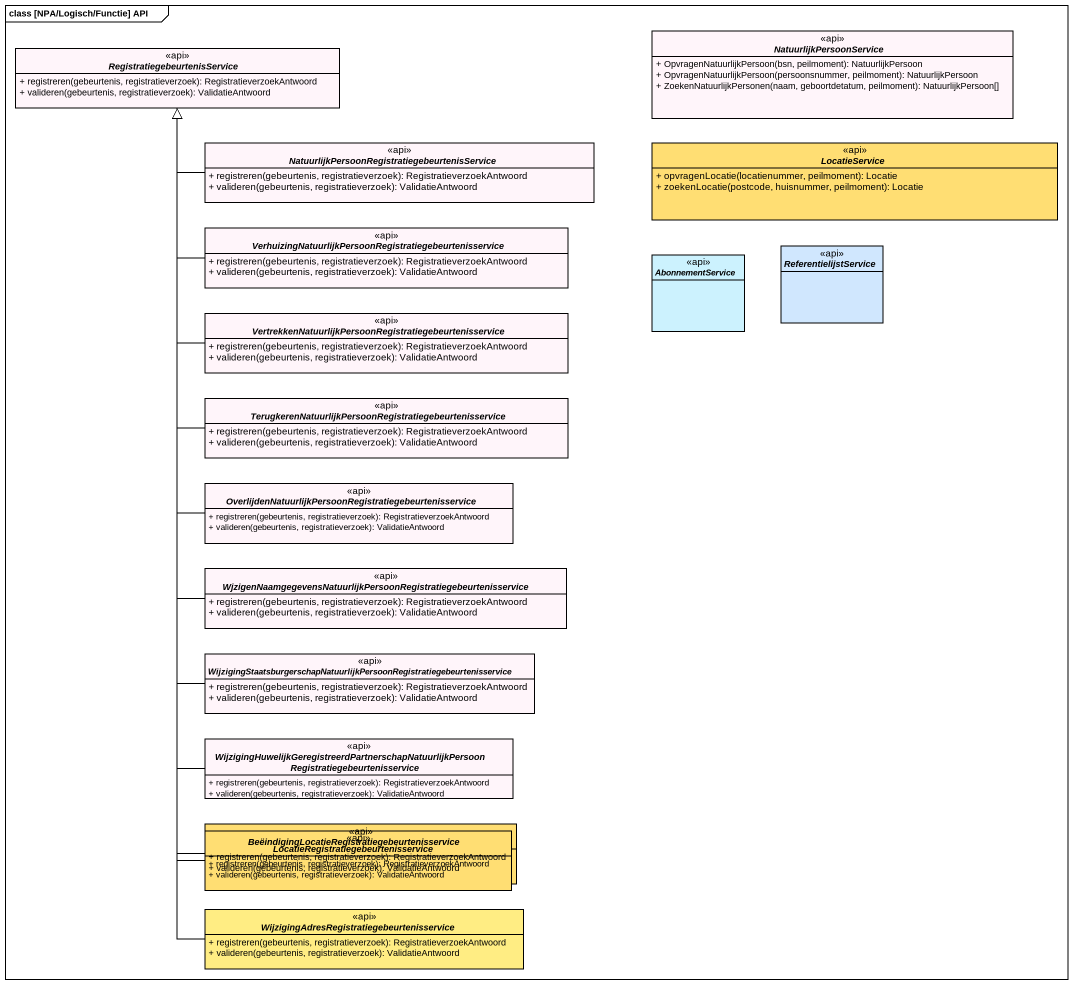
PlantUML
@startuml
mainframe class [NPA/Logisch/Functie] API
hide circle
hide empty members
skinparam classAttributeIconSize 0
interface "RegistratiegebeurtenisService" as RegistratiegebeurtenisServic <<api>> #FFF5FA {
  + registreren(gebeurtenis, registratieverzoek): RegistratieverzoekAntwoord
  + valideren(gebeurtenis, registratieverzoek): ValidatieAntwoord
}
interface NatuurlijkPersoonService <<api>> #FFF5FA {
  + OpvragenNatuurlijkPersoon(bsn, peilmoment): NatuurlijkPersoon
  + OpvragenNatuurlijkPersoon(persoonsnummer, peilmoment): NatuurlijkPersoon
  + ZoekenNatuurlijkPersonen(naam, geboortdetatum, peilmoment): NatuurlijkPersoon[]
}
interface "NatuurlijkPersoonRegistratiegebeurtenisService" as NatuurlijkPersoonRegistratie <<api>> #FFF5FA {
  + registreren(gebeurtenis, registratieverzoek): RegistratieverzoekAntwoord
  + valideren(gebeurtenis, registratieverzoek): ValidatieAntwoord
}
interface LocatieService <<api>> #FFDE73 {
  + opvragenLocatie(locatienummer, peilmoment): Locatie
  + zoekenLocatie(postcode, huisnummer, peilmoment): Locatie
}
interface "VerhuizingNatuurlijkPersoonRegistratiegebeurtenisservice" as VerhuizingNatuurlijkPersoonR <<api>> #FFF5FA {
  + registreren(gebeurtenis, registratieverzoek): RegistratieverzoekAntwoord
  + valideren(gebeurtenis, registratieverzoek): ValidatieAntwoord
}
interface AbonnementService <<api>> #CCF2FE
interface ReferentielijstService <<api>> #D0E7FE
interface "VertrekkenNatuurlijkPersoonRegistratiegebeurtenisservice" as VertrekkenNatuurlijkPersoonR <<api>> #FFF5FA {
  + registreren(gebeurtenis, registratieverzoek): RegistratieverzoekAntwoord
  + valideren(gebeurtenis, registratieverzoek): ValidatieAntwoord
}
interface "TerugkerenNatuurlijkPersoonRegistratiegebeurtenisservice" as TerugkerenNatuurlijkPersoonR <<api>> #FFF5FA {
  + registreren(gebeurtenis, registratieverzoek): RegistratieverzoekAntwoord
  + valideren(gebeurtenis, registratieverzoek): ValidatieAntwoord
}
interface "OverlijdenNatuurlijkPersoonRegistratiegebeurtenisservice" as OverlijdenNatuurlijkPersoonR <<api>> #FFF5FA {
  + registreren(gebeurtenis, registratieverzoek): RegistratieverzoekAntwoord
  + valideren(gebeurtenis, registratieverzoek): ValidatieAntwoord
}
interface "WjzigenNaamgegevensNatuurlijkPersoonRegistratiegebeurtenisservice" as WjzigenNaamgegevensNatuurlij <<api>> #FFF5FA {
  + registreren(gebeurtenis, registratieverzoek): RegistratieverzoekAntwoord
  + valideren(gebeurtenis, registratieverzoek): ValidatieAntwoord
}
interface "WijzigingStaatsburgerschapNatuurlijkPersoonRegistratiegebeurtenisservice" as WijzigingStaatsburgerschapNa <<api>> #FFF5FA {
  + registreren(gebeurtenis, registratieverzoek): RegistratieverzoekAntwoord
  + valideren(gebeurtenis, registratieverzoek): ValidatieAntwoord
}
interface "WijzigingHuwelijkGeregistreerdPartnerschapNatuurlijkPersoonRegistratiegebeurtenisservice" as WijzigingHuwelijkGeregistree <<api>> #FFF5FA {
  + registreren(gebeurtenis, registratieverzoek): RegistratieverzoekAntwoord
  + valideren(gebeurtenis, registratieverzoek): ValidatieAntwoord
}
interface "BeëindigingLocatieRegistratiegebeurtenisservice" as BeëindigingLocatieRegistrati <<api>> #FFDE73 {
  + registreren(gebeurtenis, registratieverzoek): RegistratieverzoekAntwoord
  + valideren(gebeurtenis, registratieverzoek): ValidatieAntwoord
}
interface "LocatieRegistratiegebeurtenisservice" as LocatieRegistratiegebeurteni <<api>> #FFDE73 {
  + registreren(gebeurtenis, registratieverzoek): RegistratieverzoekAntwoord
  + valideren(gebeurtenis, registratieverzoek): ValidatieAntwoord
}
interface "WijzigingAdresRegistratiegebeurtenisservice" as WijzigingAdresRegistratiegeb <<api>> #FFED83 {
  + registreren(gebeurtenis, registratieverzoek): RegistratieverzoekAntwoord
  + valideren(gebeurtenis, registratieverzoek): ValidatieAntwoord
}
NatuurlijkPersoonRegistratie -left-|> RegistratiegebeurtenisServic
VerhuizingNatuurlijkPersoonR -up-|> RegistratiegebeurtenisServic
VertrekkenNatuurlijkPersoonR -up-|> RegistratiegebeurtenisServic
TerugkerenNatuurlijkPersoonR -up-|> RegistratiegebeurtenisServic
OverlijdenNatuurlijkPersoonR -up-|> RegistratiegebeurtenisServic
WjzigenNaamgegevensNatuurlij -up-|> RegistratiegebeurtenisServic
WijzigingStaatsburgerschapNa -up-|> RegistratiegebeurtenisServic
WijzigingHuwelijkGeregistree -up-|> RegistratiegebeurtenisServic
BeëindigingLocatieRegistrati -up-|> RegistratiegebeurtenisServic
LocatieRegistratiegebeurteni -up-|> RegistratiegebeurtenisServic
WijzigingAdresRegistratiegeb -up-|> RegistratiegebeurtenisServic
@enduml
